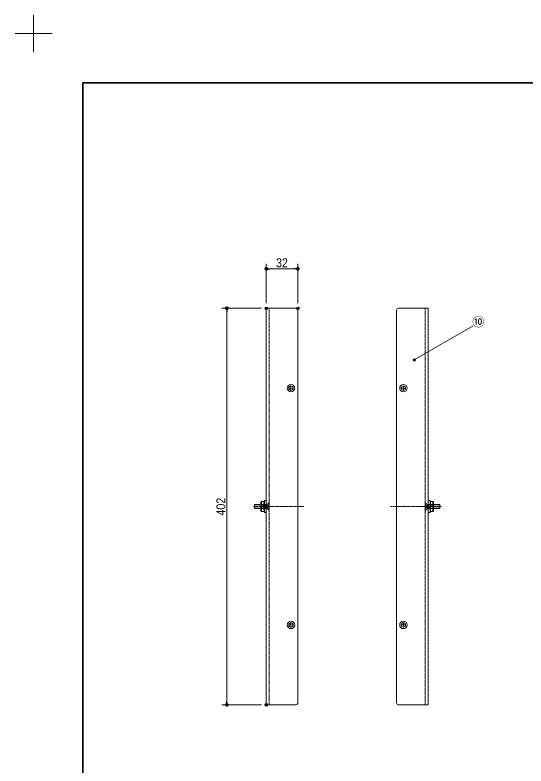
# Model space of a CAD drawing. Units: millimetres, scale not verified. Extents: x -1516 to 1516, y -761 to 761.
# Drawn here: x -1516 to -998, y 0 to 761 of the extents above; entities that cross this region are included whole.
import ezdxf
from ezdxf.enums import TextEntityAlignment as Align

# ---------------------------------------------------------------- set-up
doc = ezdxf.new("R2010")
doc.units = ezdxf.units.MM
doc.header["$LTSCALE"] = 5
doc.header["$PDMODE"] = 32
doc.header["$PDSIZE"] = 2.5
doc.linetypes.add('USER1', pattern=[2.91, 1.76, -0.4, 0.35, -0.4])
doc.linetypes.add('USER2', pattern=[1.11, 0.71, -0.4])
for name, color, linetype, lineweight in [('0-0_1図面枠', 7, 'Continuous', 20), ('0-1_3一般', 7, 'Continuous', 15), ('0-2_2寸法-3', 7, 'Continuous', 15), ('0-3_2寸法-1', 7, 'Continuous', 15), ('0-4_0', 7, 'Continuous', 25)]:
    doc.layers.add(name, color=color, linetype=linetype, lineweight=lineweight)
doc.layers.add('0-5_Defpoints', color=7, linetype='Continuous')
doc.styles.add('ＭＳ Ｐゴシック', font='')
doc.styles.get('ＭＳ Ｐゴシック').set_extended_font_data('MS PGothic')

# ---------------------------------------------------------------- blocks, each defined once
blk = doc.blocks.new('グループ')
at = {"layer": '0-0_1図面枠', "lineweight": 15}
for p, q in [((-5250, 3618.75), (-5250, 3806.25)), ((-5343.75, 3712.5), (-5156.25, 3712.5))]:
    blk.add_line(p, q, dxfattribs=at)
blk = doc.blocks.new('グループ-2')
at = {"layer": '0-0_1図面枠', "lineweight": 35}
blk.add_lwpolyline([(-5000, 3462.5), (5000, 3462.5), (5000, -3462.5), (-5000, -3462.5)], close=True, dxfattribs=at)
blk = doc.blocks.new('図面枠')
at = {"layer": '0-0_1図面枠'}
for name in ['グループ', 'グループ-2']:
    blk.add_blockref(name, (0, 0), dxfattribs=at)
blk = doc.blocks.new('グループ-26')
at = {"layer": '0-1_3一般', "linetype": 'USER1'}
blk.add_line((-3273.75, 1315), (-3184.25, 1315), dxfattribs=at)
at = {"layer": '0-1_3一般', "linetype": 'USER2'}
for p, q in [((-3265, 1325.25), (-3255.79, 1320.7)), ((-3255.79, 1309.3), (-3265, 1304.75)), ((-3255.79, 1320.7), (-3252.76, 1315)), ((-3252.76, 1315), (-3255.79, 1309.3)), ((-3253.5, 1325), (-3250.02, 1324.06)), ((-3253.5, 1305), (-3250.02, 1305.94)), ((-3250.02, 1324.06), (-3246.5, 1325)), ((-3250.02, 1324.06), (-3246.5, 1323.1)), ((-3250.02, 1305.94), (-3246.5, 1306.89)), ((-3246.5, 1325), (-3223, 1325)), ((-3246.5, 1325), (-3246.5, 1323.1)), ((-3246.5, 1323.1), (-3223, 1323.1)), ((-3246.5, 1323.1), (-3246.5, 1306.89)), ((-3223, 1306.89), (-3246.5, 1306.89)), ((-3246.5, 1306.89), (-3246.5, 1305)), ((-3225, 1325), (-3225, 1305))]:
    blk.add_line(p, q, dxfattribs=at)
at = {"layer": '0-1_3一般'}
for p, q in [((-3223, 1325), (-3190, 1325)), ((-3223, 1323.1), (-3190, 1323.1)), ((-3190, 1306.89), (-3223, 1306.89)), ((-3190, 1305), (-3223, 1305)), ((-3190, 1325), (-3190, 1305))]:
    blk.add_line(p, q, dxfattribs=at)
at = {"layer": '0-1_3一般', "linetype": 'USER2'}
blk.add_lwpolyline([(-3265, 1335), (-3263.5, 1335), (-3263.5, 1295), (-3265, 1295)], close=True, dxfattribs=at)
for points in [[(-3263.5, 1335), (-3253.5, 1325), (-3253.5, 1305), (-3263.5, 1295)], [(-3223, 1305), (-3246.5, 1305), (-3250.02, 1305.94)]]:
    blk.add_lwpolyline(points, dxfattribs=at)
blk = doc.blocks.new('グループ-27')
at = {"layer": '0-1_3一般'}
for p, q in [((-3240, 1340), (-3228, 1340)), ((-3240, 1325), (-3240, 1340)), ((-3237.5, 1340), (-3225.5, 1340)), ((-3225.5, 1337.5), (-3225.5, 1325)), ((-3223, 1337.5), (-3223, 1325)), ((-3240, 1305), (-3240, 1325)), ((-3240, 1290), (-3240, 1305)), ((-3225.5, 1325), (-3225.5, 1322.5)), ((-3225.5, 1322.5), (-3225.5, 1307.5)), ((-3225.5, 1307.5), (-3225.5, 1305)), ((-3225.5, 1305), (-3225.5, 1292.5)), ((-3223, 1325), (-3223, 1322.5)), ((-3223, 1322.5), (-3223, 1307.5)), ((-3223, 1307.5), (-3223, 1305)), ((-3223, 1305), (-3223, 1292.5)), ((-3228, 1290), (-3240, 1290)), ((-3225.5, 1290), (-3237.5, 1290))]:
    blk.add_line(p, q, dxfattribs=at)
at = {"layer": '0-1_3一般', "linetype": 'USER2'}
for p, q in [((-3237.5, 1325), (-3237.5, 1340)), ((-3237.5, 1322.5), (-3237.5, 1325)), ((-3223, 1325), (-3237.5, 1325)), ((-3237.5, 1307.5), (-3237.5, 1322.5)), ((-3223, 1322.5), (-3237.5, 1322.5)), ((-3237.5, 1305), (-3237.5, 1307.5)), ((-3223, 1307.5), (-3237.5, 1307.5)), ((-3237.5, 1290), (-3237.5, 1305)), ((-3223, 1305), (-3237.5, 1305))]:
    blk.add_line(p, q, dxfattribs=at)
at = {"layer": '0-1_3一般', "linetype": 'USER1'}
blk.add_line((-3207.6, 1315), (-3262, 1315), dxfattribs=at)
at = {"layer": '0-1_3一般'}
for centre, start, end in [((-3228, 1337.5), 0, 90), ((-3225.5, 1337.5), 0, 90), ((-3228, 1292.5), 270, 0), ((-3225.5, 1292.5), 270, 0)]:
    blk.add_arc(centre, 2.5, start, end, dxfattribs=at)
blk = doc.blocks.new('グループ-28')
at = {"layer": '0-1_3一般', "linetype": 'USER1'}
blk.add_line((-3262.2, 1315), (-3227.7, 1315), dxfattribs=at)
at = {"layer": '0-1_3一般'}
blk.add_lwpolyline([(-3240, 1284.5), (-3240, 1345.5), (-3250, 1345.5), (-3250, 1284.5)], close=True, dxfattribs=at)
blk = doc.blocks.new('グループ-29')
at = {"layer": '0-1_3一般'}
for p, q in [((-3410, 2310), (-3410, 320)), ((-3250, 2320), (-3400, 2320)), ((-3250, 310), (-3250, 2320)), ((-3400, 310), (-3250, 310))]:
    blk.add_line(p, q, dxfattribs=at)
at = {"layer": '0-1_3一般', "linetype": 'USER2'}
blk.add_line((-3265, 310), (-3265, 2320), dxfattribs=at)
at = {"layer": '0-1_3一般', "linetype": 'USER1'}
for p, q in [((-3362.63, 1915), (-3387.38, 1915)), ((-3375, 1927.37), (-3375, 1902.62)), ((-3440.21, 1315), (-3219.71, 1315)), ((-3375, 727.37), (-3375, 702.62)), ((-3362.63, 715), (-3387.38, 715))]:
    blk.add_line(p, q, dxfattribs=at)
at = {"layer": '0-1_3一般'}
for centre, radius in [((-3375, 1915), 19), ((-3375, 1915), 11.25), ((-3375, 715), 19), ((-3375, 715), 11.25)]:
    blk.add_circle(centre, radius, dxfattribs=at)
for centre, start, end in [((-3400, 2310), 90, 180), ((-3400, 320), 180, 270)]:
    blk.add_arc(centre, 10, start, end, dxfattribs=at)
for name in ['グループ-26', 'グループ-28', 'グループ-27']:
    blk.add_blockref(name, (0, 0), dxfattribs=at)
blk = doc.blocks.new('グループ-30')
at = {"layer": '0-1_3一般', "linetype": 'USER1'}
blk.add_line((-4092.3, 1315), (-4057.8, 1315), dxfattribs=at)
at = {"layer": '0-1_3一般'}
blk.add_lwpolyline([(-4080, 1284.5), (-4070, 1284.5), (-4070, 1345.5), (-4080, 1345.5)], close=True, dxfattribs=at)
blk = doc.blocks.new('グループ-31')
at = {"layer": '0-1_3一般'}
for p, q in [((-4097, 1325), (-4097, 1337.5)), ((-4094.5, 1340), (-4082.5, 1340)), ((-4094.5, 1325), (-4094.5, 1337.5)), ((-4092, 1340), (-4080, 1340)), ((-4080, 1340), (-4080, 1325)), ((-4097, 1322.5), (-4097, 1325)), ((-4097, 1307.5), (-4097, 1322.5)), ((-4097, 1305), (-4097, 1307.5)), ((-4097, 1292.5), (-4097, 1305)), ((-4094.5, 1322.5), (-4094.5, 1325)), ((-4094.5, 1307.5), (-4094.5, 1322.5)), ((-4094.5, 1305), (-4094.5, 1307.5)), ((-4094.5, 1292.5), (-4094.5, 1305)), ((-4080, 1325), (-4080, 1305)), ((-4080, 1305), (-4080, 1290)), ((-4082.5, 1290), (-4094.5, 1290)), ((-4080, 1290), (-4092, 1290))]:
    blk.add_line(p, q, dxfattribs=at)
at = {"layer": '0-1_3一般', "linetype": 'USER2'}
for p, q in [((-4082.5, 1340), (-4082.5, 1325)), ((-4082.5, 1325), (-4097, 1325)), ((-4082.5, 1322.5), (-4097, 1322.5)), ((-4082.5, 1307.5), (-4097, 1307.5)), ((-4082.5, 1305), (-4097, 1305)), ((-4082.5, 1325), (-4082.5, 1322.5)), ((-4082.5, 1322.5), (-4082.5, 1307.5)), ((-4082.5, 1307.5), (-4082.5, 1305)), ((-4082.5, 1305), (-4082.5, 1290))]:
    blk.add_line(p, q, dxfattribs=at)
at = {"layer": '0-1_3一般', "linetype": 'USER1'}
blk.add_line((-4058, 1315), (-4112.4, 1315), dxfattribs=at)
at = {"layer": '0-1_3一般'}
for centre, start, end in [((-4094.5, 1337.5), 90, 180), ((-4092, 1337.5), 90, 180), ((-4094.5, 1292.5), 180, 270), ((-4092, 1292.5), 180, 270)]:
    blk.add_arc(centre, 2.5, start, end, dxfattribs=at)
blk = doc.blocks.new('グループ-32')
at = {"layer": '0-1_3一般', "linetype": 'USER1'}
blk.add_line((-4135.75, 1315), (-4046.25, 1315), dxfattribs=at)
at = {"layer": '0-1_3一般'}
for p, q in [((-4130, 1325), (-4097, 1325)), ((-4130, 1305), (-4130, 1325)), ((-4130, 1323.1), (-4097, 1323.1)), ((-4097, 1306.89), (-4130, 1306.89)), ((-4097, 1305), (-4130, 1305))]:
    blk.add_line(p, q, dxfattribs=at)
at = {"layer": '0-1_3一般', "linetype": 'USER2'}
for p, q in [((-4097, 1325), (-4073.5, 1325)), ((-4097, 1323.1), (-4073.5, 1323.1)), ((-4073.5, 1306.89), (-4097, 1306.89)), ((-4095, 1305), (-4095, 1325)), ((-4073.5, 1325), (-4069.98, 1324.06)), ((-4073.5, 1323.1), (-4073.5, 1325)), ((-4073.5, 1323.1), (-4069.98, 1324.06)), ((-4073.5, 1306.89), (-4073.5, 1323.1)), ((-4073.5, 1306.89), (-4069.98, 1305.94)), ((-4073.5, 1305), (-4073.5, 1306.89)), ((-4069.98, 1324.06), (-4066.5, 1325)), ((-4069.98, 1305.94), (-4066.5, 1305)), ((-4067.24, 1315), (-4064.21, 1320.7)), ((-4064.21, 1309.3), (-4067.24, 1315)), ((-4064.21, 1320.7), (-4055, 1325.25)), ((-4055, 1304.75), (-4064.21, 1309.3))]:
    blk.add_line(p, q, dxfattribs=at)
for points in [[(-4056.5, 1295), (-4066.5, 1305), (-4066.5, 1325), (-4056.5, 1335)], [(-4069.98, 1305.94), (-4073.5, 1305), (-4097, 1305)]]:
    blk.add_lwpolyline(points, dxfattribs=at)
blk.add_lwpolyline([(-4055, 1335), (-4055, 1295), (-4056.5, 1295), (-4056.5, 1335)], close=True, dxfattribs=at)
blk = doc.blocks.new('グループ-33')
at = {"layer": '0-1_3一般'}
for p, q in [((-3920, 2320), (-4070, 2320)), ((-4070, 2320), (-4070, 310)), ((-3910, 320), (-3910, 2310)), ((-4070, 310), (-3920, 310))]:
    blk.add_line(p, q, dxfattribs=at)
at = {"layer": '0-1_3一般', "linetype": 'USER2'}
blk.add_line((-4055, 2320), (-4055, 310), dxfattribs=at)
at = {"layer": '0-1_3一般', "linetype": 'USER1'}
for p, q in [((-3932.63, 1915), (-3957.38, 1915)), ((-3945, 1902.62), (-3945, 1927.37)), ((-4100.29, 1315), (-3879.79, 1315)), ((-3945, 702.62), (-3945, 727.37)), ((-3932.63, 715), (-3957.38, 715))]:
    blk.add_line(p, q, dxfattribs=at)
at = {"layer": '0-1_3一般'}
for centre, radius in [((-3945, 1915), 19), ((-3945, 1915), 11.25), ((-3945, 715), 19), ((-3945, 715), 11.25)]:
    blk.add_circle(centre, radius, dxfattribs=at)
for centre, start, end in [((-3920, 2310), 0, 90), ((-3920, 320), 270, 0)]:
    blk.add_arc(centre, 10, start, end, dxfattribs=at)
for name in ['グループ-32', 'グループ-31', 'グループ-30']:
    blk.add_blockref(name, (0, 0), dxfattribs=at)
blk = doc.blocks.new('_Dot')
at = {"layer": '0-4_0'}
blk.add_line((-2.5, 0), (-5, 0), dxfattribs=at)
for points in [[(0, 0), (-2.5, 0), (-2.48, 0.313)], [(0, 0), (-2.48, -0.313), (-2.5, 0)], [(0, 0), (-2.48, 0.313), (-2.421, 0.622)], [(0, 0), (-2.421, -0.622), (-2.48, -0.313)], [(0, 0), (-2.421, 0.622), (-2.324, 0.92)], [(0, 0), (-2.324, -0.92), (-2.421, -0.622)], [(0, 0), (-2.324, 0.92), (-2.191, 1.204)], [(0, 0), (-2.191, -1.204), (-2.324, -0.92)], [(0, 0), (-2.191, 1.204), (-2.023, 1.469)], [(0, 0), (-2.023, -1.469), (-2.191, -1.204)], [(0, 0), (-2.023, 1.469), (-1.822, 1.711)], [(0, 0), (-1.822, -1.711), (-2.023, -1.469)], [(0, 0), (-1.822, 1.711), (-1.594, 1.926)], [(0, 0), (-1.594, -1.926), (-1.822, -1.711)], [(0, 0), (-1.594, 1.926), (-1.34, 2.111)], [(0, 0), (-1.34, -2.111), (-1.594, -1.926)], [(0, 0), (-1.34, 2.111), (-1.064, 2.262)], [(0, 0), (-1.064, -2.262), (-1.34, -2.111)], [(0, 0), (-1.064, 2.262), (-0.773, 2.378)], [(0, 0), (-0.773, -2.378), (-1.064, -2.262)], [(0, 0), (-0.773, 2.378), (-0.468, 2.456)], [(0, 0), (-0.468, -2.456), (-0.773, -2.378)], [(0, 0), (-0.468, 2.456), (-0.157, 2.495)], [(0, 0), (-0.157, -2.495), (-0.468, -2.456)], [(0, 0), (-0.157, 2.495), (0.157, 2.495)], [(0, 0), (0.157, -2.495), (-0.157, -2.495)], [(0, 0), (0.157, 2.495), (0.468, 2.456)], [(0, 0), (0.468, 2.456), (0.773, 2.378)], [(0, 0), (0.773, 2.378), (1.064, 2.262)], [(0, 0), (1.064, 2.262), (1.34, 2.111)], [(0, 0), (1.34, 2.111), (1.594, 1.926)], [(0, 0), (1.594, 1.926), (1.822, 1.711)], [(0, 0), (1.822, 1.711), (2.023, 1.469)], [(0, 0), (2.023, 1.469), (2.191, 1.204)], [(0, 0), (2.191, 1.204), (2.324, 0.92)], [(0, 0), (2.324, 0.92), (2.421, 0.622)], [(0, 0), (2.421, 0.622), (2.48, 0.313)], [(0, 0), (2.48, 0.313), (2.5, 0)], [(0, 0), (0.468, -2.456), (0.157, -2.495)], [(0, 0), (0.773, -2.378), (0.468, -2.456)], [(0, 0), (1.064, -2.262), (0.773, -2.378)], [(0, 0), (1.34, -2.111), (1.064, -2.262)], [(0, 0), (1.594, -1.926), (1.34, -2.111)], [(0, 0), (1.822, -1.711), (1.594, -1.926)], [(0, 0), (2.023, -1.469), (1.822, -1.711)], [(0, 0), (2.191, -1.204), (2.023, -1.469)], [(0, 0), (2.324, -0.92), (2.191, -1.204)], [(0, 0), (2.421, -0.622), (2.324, -0.92)], [(0, 0), (2.48, -0.313), (2.421, -0.622)], [(0, 0), (2.5, 0), (2.48, -0.313)]]:
    blk.add_solid(points, dxfattribs=at)

msp = doc.modelspace()

# ---------------------------------------------------------------- hatches: boundary and pattern name
at = {"layer": '0-2_2寸法-3'}
msp.add_hatch(color=256, dxfattribs=at).paths.add_polyline_path([(-1109.623, 411.603, 1), (-1112.127, 411.603, 1)])

# ---------------------------------------------------------------- linework, layer by layer
msp.add_line((-1110.875, 411.603), (-1051.184, 446.065), dxfattribs=at)
msp.add_circle((-1110.875, 411.603), 1.252, dxfattribs=at)
at = {"layer": '0-3_2寸法-1'}
for p, q in [((-1260.875, 469), (-1260.875, 509)), ((-1232.627, 504), (-1257.123, 504)), ((-1228.875, 469), (-1228.875, 509)), ((-1265.875, 464), (-1305.875, 464)), ((-1300.875, 65.752), (-1300.875, 460.248)), ((-1265.875, 62), (-1305.875, 62))]:
    msp.add_line(p, q, dxfattribs=at)
at = {"layer": '0-5_Defpoints'}
for p in [(-1260.875, 504), (-1300.875, 464), (-1260.875, 464), (-1228.875, 464), (-1260.875, 62)]:
    msp.add_point(p, dxfattribs=at)

# ---------------------------------------------------------------- block references
at = {"layer": '0-0_1図面枠', "xscale": 0.2, "yscale": 0.2}
msp.add_blockref('図面枠', (-446.875, 0), dxfattribs=at)
at = {"layer": '0-1_3一般', "xscale": 0.2, "yscale": 0.2}
for name in ['グループ-33', 'グループ-29']:
    msp.add_blockref(name, (-446.875, 0), dxfattribs=at)
at = {"layer": '0-3_2寸法-1', "xscale": 0.7503418, "yscale": 0.7503418}
for p, rotation in [((-1260.875, 504), 180), ((-1300.875, 464), 90), ((-1300.875, 62), 270)]:
    msp.add_blockref('_Dot', p, dxfattribs=dict(at, rotation=rotation))
msp.add_blockref('_Dot', (-1228.875, 504), dxfattribs=at)

# ---------------------------------------------------------------- texts
at = {"layer": '0-2_2寸法-3', "style": 'ＭＳ Ｐゴシック'}
msp.add_text('⑩', height=9.164, dxfattribs=at).set_placement((-1052.183, 442.883), align=Align.BOTTOM_LEFT)
at = {"layer": '0-3_2寸法-1', "style": 'ＭＳ Ｐゴシック', "width": 0.9}
msp.add_text('32', height=9.164, dxfattribs=at).set_placement((-1251.023, 502.736), align=Align.BOTTOM_LEFT)
msp.add_text('402', height=9.164, rotation=90, dxfattribs=at).set_placement((-1299.635, 253.875), align=Align.BOTTOM_LEFT)

doc.saveas('drawing.dxf')
